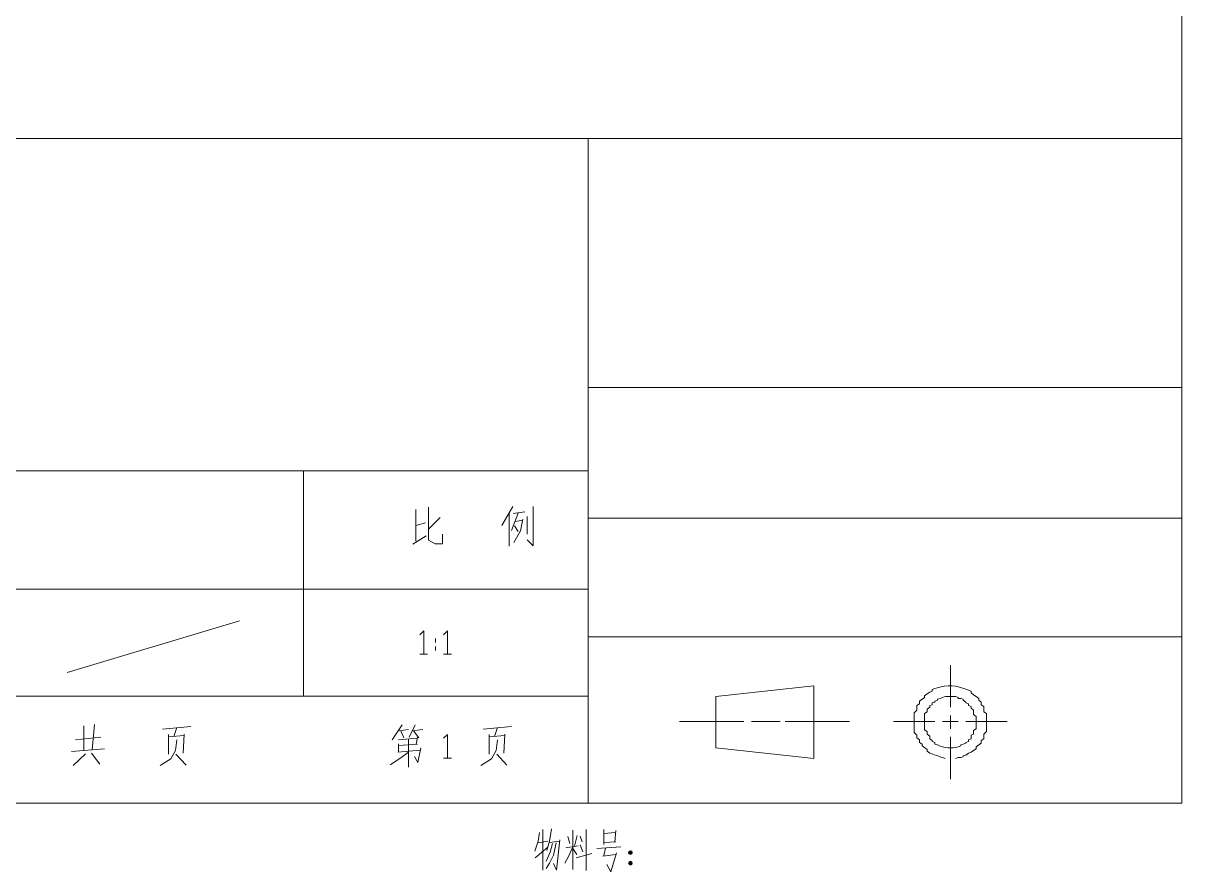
# Model space of a CAD drawing. Header units: centimetres. Extents: x -20.7 to 20.7, y -14.5 to 14.5.
# Drawn here: x 10.13 to 19.89, y -14.38 to -7.23 of the extents above; entities that cross this region are included whole.
import ezdxf

# ---------------------------------------------------------------- set-up
doc = ezdxf.new("R2010")
doc.units = ezdxf.units.CM
doc.header["$MEASUREMENT"] = 0
doc.layers.add('layer 1', color=7, linetype='Continuous')

msp = doc.modelspace()

# ---------------------------------------------------------------- linework, layer by layer
at = {"layer": 'layer 1', "lineweight": 9}
for points, knots in [([(19.88612, 13.89874), (19.88612, 13.89874), (-20.11465, 13.89874), (-20.11465, 13.89874), (-20.11465, 13.89874), (-20.11465, 13.89874), (-20.11465, -13.80208), (-20.11465, -13.80208)], [0, 0, 0, 0, 0.3333333, 0.3333333, 0.3333333, 0.3333333, 1, 1, 1, 1]), ([(13.54035, -11.30865), (13.54035, -11.30865), (13.54035, -11.58805), (13.54035, -11.58805), (13.54035, -11.58805), (13.54035, -11.58805), (13.5975, -11.61768), (13.5975, -11.61768), (13.5975, -11.61768), (13.5975, -11.61768), (13.65677, -11.61768), (13.65677, -11.61768), (13.65677, -11.61768), (13.65677, -11.61768), (13.65677, -11.53725), (13.65677, -11.53725)], [0, 0, 0, 0, 0.2, 0.2, 0.2, 0.2, 0.4, 0.4, 0.4, 0.4, 0.6, 0.6, 0.6, 0.6, 1, 1, 1, 1]), ([(14.423, -11.3023), (14.423, -11.3023), (14.423, -11.63461), (14.423, -11.63461), (14.423, -11.63461), (14.423, -11.63461), (14.3722, -11.58381), (14.3722, -11.58381)], [0, 0, 0, 0, 0.3333333, 0.3333333, 0.3333333, 0.3333333, 1, 1, 1, 1]), ([(14.26002, -11.6071), (14.26002, -11.6071), (14.31505, -11.50973), (14.31505, -11.50973), (14.31505, -11.50973), (14.31505, -11.50973), (14.33622, -11.41025), (14.33622, -11.41025)], [0, 0, 0, 0, 0.3333333, 0.3333333, 0.3333333, 0.3333333, 1, 1, 1, 1]), ([(13.46627, -12.38391), (13.46627, -12.38391), (13.50013, -12.35005), (13.50013, -12.35005), (13.50013, -12.35005), (13.50013, -12.35005), (13.50013, -12.54901), (13.50013, -12.54901)], [0, 0, 0, 0, 0.3333333, 0.3333333, 0.3333333, 0.3333333, 1, 1, 1, 1]), ([(13.66523, -12.38391), (13.66523, -12.38391), (13.6991, -12.35005), (13.6991, -12.35005), (13.6991, -12.35005), (13.6991, -12.35005), (13.6991, -12.54901), (13.6991, -12.54901)], [0, 0, 0, 0, 0.3333333, 0.3333333, 0.3333333, 0.3333333, 1, 1, 1, 1]), ([(16.7852, -12.81571), (16.7852, -12.81571), (15.9597, -12.90461), (15.9597, -12.90461), (15.9597, -12.90461), (15.9597, -12.90461), (15.9597, -13.33641), (15.9597, -13.33641), (15.9597, -13.33641), (15.9597, -13.33641), (16.7852, -13.42743), (16.7852, -13.42743), (16.7852, -13.42743), (16.7852, -13.42743), (16.7852, -12.81571), (16.7852, -12.81571)], [0, 0, 0, 0, 0.2, 0.2, 0.2, 0.2, 0.4, 0.4, 0.4, 0.4, 0.6, 0.6, 0.6, 0.6, 1, 1, 1, 1]), ([(17.71865, -12.89826), (17.71865, -12.89826), (17.73982, -12.88345), (17.73982, -12.88345), (17.73982, -12.88345), (17.73982, -12.88345), (17.7631, -12.86863), (17.7631, -12.86863), (17.7631, -12.86863), (17.7631, -12.86863), (17.78427, -12.86016), (17.78427, -12.86016), (17.78427, -12.86016), (17.78427, -12.86016), (17.78427, -12.84535), (17.78427, -12.84535), (17.78427, -12.84535), (17.78427, -12.84535), (17.80543, -12.83688), (17.80543, -12.83688), (17.80543, -12.83688), (17.92704, -12.80022), (17.97392, -12.80954), (18.08907, -12.8517), (18.08907, -12.8517), (18.08907, -12.8517), (18.11023, -12.86016), (18.11023, -12.86016), (18.11023, -12.86016), (18.11023, -12.86016), (18.11023, -12.87498), (18.11023, -12.87498), (18.11023, -12.87498), (18.11023, -12.87498), (18.1314, -12.8898), (18.1314, -12.8898), (18.1314, -12.8898), (18.1314, -12.8898), (18.15468, -12.90461), (18.15468, -12.90461), (18.15468, -12.90461), (18.15468, -12.90461), (18.17585, -12.92155), (18.17585, -12.92155), (18.17585, -12.92155), (18.17585, -12.92155), (18.17585, -12.93636), (18.17585, -12.93636), (18.17585, -12.93636), (18.17585, -12.93636), (18.19702, -12.95118), (18.19702, -12.95118), (18.19702, -12.95118), (18.19702, -12.95118), (18.19702, -12.97446), (18.19702, -12.97446), (18.19702, -12.97446), (18.19702, -12.97446), (18.21818, -12.98928), (18.21818, -12.98928), (18.21818, -12.98928), (18.21818, -12.98928), (18.21818, -13.03373), (18.21818, -13.03373), (18.21818, -13.03373), (18.21818, -13.03373), (18.24147, -13.04855), (18.24147, -13.04855), (18.24147, -13.04855), (18.24147, -13.04855), (18.24147, -13.20095), (18.24147, -13.20095), (18.24147, -13.20095), (18.24147, -13.20095), (18.21818, -13.22211), (18.21818, -13.22211), (18.21818, -13.22211), (18.21818, -13.22211), (18.21818, -13.26021), (18.21818, -13.26021), (18.21818, -13.26021), (18.21818, -13.26021), (18.19702, -13.27503), (18.19702, -13.27503), (18.19702, -13.27503), (18.19702, -13.27503), (18.19702, -13.29831), (18.19702, -13.29831), (18.19702, -13.29831), (18.19702, -13.29831), (18.15468, -13.32795), (18.15468, -13.32795), (18.15468, -13.32795), (18.15468, -13.32795), (18.15468, -13.34488), (18.15468, -13.34488), (18.15468, -13.34488), (18.15468, -13.34488), (18.1314, -13.3597), (18.1314, -13.3597), (18.1314, -13.3597), (18.1314, -13.3597), (18.11023, -13.37451), (18.11023, -13.37451), (18.11023, -13.37451), (18.11023, -13.37451), (18.08907, -13.38086), (18.08907, -13.38086), (18.08907, -13.38086), (18.08907, -13.38086), (18.06578, -13.3978), (18.06578, -13.3978), (18.06578, -13.3978), (18.06578, -13.3978), (18.04462, -13.40415), (18.04462, -13.40415), (18.04462, -13.40415), (18.04462, -13.40415), (18.04462, -13.41261), (18.04462, -13.41261), (18.04462, -13.41261), (18.04462, -13.41261), (18.02345, -13.41896), (18.02345, -13.41896), (18.02345, -13.41896), (18.02345, -13.41896), (18.00228, -13.41896), (18.00228, -13.41896), (18.00228, -13.41896), (18.00228, -13.41896), (17.979, -13.42743), (17.979, -13.42743)], [0, 0, 0, 0, 0.0294118, 0.0294118, 0.0294118, 0.0294118, 0.0588235, 0.0588235, 0.0588235, 0.0588235, 0.0882353, 0.0882353, 0.0882353, 0.0882353, 0.1176471, 0.1176471, 0.1176471, 0.1176471, 0.1470588, 0.1470588, 0.1470588, 0.1470588, 0.1764706, 0.1764706, 0.1764706, 0.1764706, 0.2058824, 0.2058824, 0.2058824, 0.2058824, 0.2352941, 0.2352941, 0.2352941, 0.2352941, 0.2647059, 0.2647059, 0.2647059, 0.2647059, 0.2941176, 0.2941176, 0.2941176, 0.2941176, 0.3235294, 0.3235294, 0.3235294, 0.3235294, 0.3529412, 0.3529412, 0.3529412, 0.3529412, 0.3823529, 0.3823529, 0.3823529, 0.3823529, 0.4117647, 0.4117647, 0.4117647, 0.4117647, 0.4411765, 0.4411765, 0.4411765, 0.4411765, 0.4705882, 0.4705882, 0.4705882, 0.4705882, 0.5, 0.5, 0.5, 0.5, 0.5294118, 0.5294118, 0.5294118, 0.5294118, 0.5588235, 0.5588235, 0.5588235, 0.5588235, 0.5882353, 0.5882353, 0.5882353, 0.5882353, 0.6176471, 0.6176471, 0.6176471, 0.6176471, 0.6470588, 0.6470588, 0.6470588, 0.6470588, 0.6764706, 0.6764706, 0.6764706, 0.6764706, 0.7058824, 0.7058824, 0.7058824, 0.7058824, 0.7352941, 0.7352941, 0.7352941, 0.7352941, 0.7647059, 0.7647059, 0.7647059, 0.7647059, 0.7941176, 0.7941176, 0.7941176, 0.7941176, 0.8235294, 0.8235294, 0.8235294, 0.8235294, 0.8529412, 0.8529412, 0.8529412, 0.8529412, 0.8823529, 0.8823529, 0.8823529, 0.8823529, 0.9117647, 0.9117647, 0.9117647, 0.9117647, 0.9411765, 0.9411765, 0.9411765, 0.9411765, 1, 1, 1, 1]), ([(17.89222, -13.42743), (17.89222, -13.42743), (17.87105, -13.41896), (17.87105, -13.41896), (17.87105, -13.41896), (17.83464, -13.40669), (17.79806, -13.39607), (17.7631, -13.38086), (17.7631, -13.38086), (17.7631, -13.38086), (17.73982, -13.36605), (17.73982, -13.36605), (17.73982, -13.36605), (17.73982, -13.36605), (17.73982, -13.35123), (17.73982, -13.35123), (17.73982, -13.35123), (17.73982, -13.35123), (17.69748, -13.3216), (17.69748, -13.3216), (17.69748, -13.3216), (17.69748, -13.3216), (17.69748, -13.30678), (17.69748, -13.30678), (17.69748, -13.30678), (17.69748, -13.30678), (17.67632, -13.29196), (17.67632, -13.29196), (17.67632, -13.29196), (17.67632, -13.29196), (17.67632, -13.26868), (17.67632, -13.26868), (17.67632, -13.26868), (17.67632, -13.26868), (17.65303, -13.25386), (17.65303, -13.25386), (17.65303, -13.25386), (17.65303, -13.25386), (17.65303, -13.23058), (17.65303, -13.23058), (17.65303, -13.23058), (17.65303, -13.23058), (17.63187, -13.2073), (17.63187, -13.2073), (17.63187, -13.2073), (17.63187, -13.2073), (17.63187, -13.0422), (17.63187, -13.0422), (17.63187, -13.0422), (17.63187, -13.0422), (17.65303, -13.01891), (17.65303, -13.01891), (17.65303, -13.01891), (17.65303, -13.01891), (17.65303, -12.98081), (17.65303, -12.98081), (17.65303, -12.98081), (17.65303, -12.98081), (17.67632, -12.966), (17.67632, -12.966), (17.67632, -12.966), (17.67632, -12.966), (17.67632, -12.94271), (17.67632, -12.94271), (17.67632, -12.94271), (17.67632, -12.94271), (17.71865, -12.91308), (17.71865, -12.91308), (17.71865, -12.91308), (17.71865, -12.91308), (17.71865, -12.89826), (17.71865, -12.89826)], [0, 0, 0, 0, 0.0526316, 0.0526316, 0.0526316, 0.0526316, 0.1052632, 0.1052632, 0.1052632, 0.1052632, 0.1578947, 0.1578947, 0.1578947, 0.1578947, 0.2105263, 0.2105263, 0.2105263, 0.2105263, 0.2631579, 0.2631579, 0.2631579, 0.2631579, 0.3157895, 0.3157895, 0.3157895, 0.3157895, 0.3684211, 0.3684211, 0.3684211, 0.3684211, 0.4210526, 0.4210526, 0.4210526, 0.4210526, 0.4736842, 0.4736842, 0.4736842, 0.4736842, 0.5263158, 0.5263158, 0.5263158, 0.5263158, 0.5789474, 0.5789474, 0.5789474, 0.5789474, 0.6315789, 0.6315789, 0.6315789, 0.6315789, 0.6842105, 0.6842105, 0.6842105, 0.6842105, 0.7368421, 0.7368421, 0.7368421, 0.7368421, 0.7894737, 0.7894737, 0.7894737, 0.7894737, 0.8421053, 0.8421053, 0.8421053, 0.8421053, 0.8947368, 0.8947368, 0.8947368, 0.8947368, 1, 1, 1, 1]), ([(17.82872, -12.9279), (17.82872, -12.9279), (17.82872, -12.93636), (17.82872, -12.93636), (17.82872, -12.93636), (17.82872, -12.93636), (17.80543, -12.94271), (17.80543, -12.94271), (17.80543, -12.94271), (17.80543, -12.94271), (17.80543, -12.95118), (17.80543, -12.95118), (17.80543, -12.95118), (17.80543, -12.95118), (17.78427, -12.95753), (17.78427, -12.95753), (17.78427, -12.95753), (17.78427, -12.95753), (17.78427, -12.97446), (17.78427, -12.97446), (17.78427, -12.97446), (17.78427, -12.97446), (17.7631, -12.98081), (17.7631, -12.98081), (17.7631, -12.98081), (17.7631, -12.98081), (17.7631, -12.99563), (17.7631, -12.99563), (17.7631, -12.99563), (17.7631, -12.99563), (17.73982, -13.01045), (17.73982, -13.01045), (17.73982, -13.01045), (17.73982, -13.01045), (17.73982, -13.03373), (17.73982, -13.03373), (17.73982, -13.03373), (17.73982, -13.03373), (17.71865, -13.04855), (17.71865, -13.04855), (17.71865, -13.04855), (17.71865, -13.04855), (17.71865, -13.06336), (17.71865, -13.06336), (17.71865, -13.06336), (17.71865, -13.09864), (17.71865, -13.13392), (17.71865, -13.1692), (17.71865, -13.1692), (17.71865, -13.1692), (17.71865, -13.18613), (17.71865, -13.18613), (17.71865, -13.18613), (17.71865, -13.18613), (17.73982, -13.20095), (17.73982, -13.20095), (17.73982, -13.20095), (17.73982, -13.20095), (17.73982, -13.22211), (17.73982, -13.22211), (17.73982, -13.22211), (17.73982, -13.22211), (17.7631, -13.23905), (17.7631, -13.23905), (17.7631, -13.23905), (17.7631, -13.23905), (17.7631, -13.26021), (17.7631, -13.26021), (17.7631, -13.26021), (17.7631, -13.26021), (17.78427, -13.27503), (17.78427, -13.27503), (17.78427, -13.27503), (17.78427, -13.27503), (17.78427, -13.2835), (17.78427, -13.2835), (17.78427, -13.2835), (17.78427, -13.2835), (17.80543, -13.29196), (17.80543, -13.29196), (17.80543, -13.29196), (17.80543, -13.29196), (17.80543, -13.30678), (17.80543, -13.30678), (17.80543, -13.30678), (17.80543, -13.30678), (17.82872, -13.31313), (17.82872, -13.31313), (17.82872, -13.31313), (17.88202, -13.33835), (17.94605, -13.34647), (18.00228, -13.32795), (18.00228, -13.32795), (18.00228, -13.32795), (18.02345, -13.3216), (18.02345, -13.3216), (18.02345, -13.3216), (18.02345, -13.3216), (18.02345, -13.31313), (18.02345, -13.31313), (18.02345, -13.31313), (18.02345, -13.31313), (18.04462, -13.30678), (18.04462, -13.30678), (18.04462, -13.30678), (18.04462, -13.30678), (18.06578, -13.29831), (18.06578, -13.29831), (18.06578, -13.29831), (18.06578, -13.29831), (18.06578, -13.29196), (18.06578, -13.29196), (18.06578, -13.29196), (18.06578, -13.29196), (18.08907, -13.2835), (18.08907, -13.2835), (18.08907, -13.2835), (18.08907, -13.2835), (18.08907, -13.26868), (18.08907, -13.26868), (18.08907, -13.26868), (18.08907, -13.26868), (18.11023, -13.26021), (18.11023, -13.26021), (18.11023, -13.26021), (18.11023, -13.26021), (18.11023, -13.23058), (18.11023, -13.23058), (18.11023, -13.23058), (18.11023, -13.23058), (18.1314, -13.22211), (18.1314, -13.22211), (18.1314, -13.22211), (18.1314, -13.22211), (18.1314, -13.19248), (18.1314, -13.19248), (18.1314, -13.19248), (18.1314, -13.19248), (18.15468, -13.17766), (18.15468, -13.17766), (18.15468, -13.17766), (18.15468, -13.17766), (18.15468, -13.16285), (18.15468, -13.16285), (18.15468, -13.16285), (18.15468, -13.13745), (18.15468, -13.11205), (18.15468, -13.08665), (18.15468, -13.08665), (18.15468, -13.08665), (18.15468, -13.07183), (18.15468, -13.07183), (18.15468, -13.07183), (18.15468, -13.07183), (18.1314, -13.05701), (18.1314, -13.05701), (18.1314, -13.05701), (18.1314, -13.05701), (18.1314, -13.01891), (18.1314, -13.01891), (18.1314, -13.01891), (18.1314, -13.01891), (18.11023, -13.0041), (18.11023, -13.0041), (18.11023, -13.0041), (18.11023, -13.0041), (18.11023, -12.98928), (18.11023, -12.98928), (18.11023, -12.98928), (18.11023, -12.98928), (18.08907, -12.98081), (18.08907, -12.98081), (18.08907, -12.98081), (18.08907, -12.98081), (18.08907, -12.966), (18.08907, -12.966), (18.08907, -12.966), (18.08907, -12.966), (18.06578, -12.95753), (18.06578, -12.95753), (18.06578, -12.95753), (18.06578, -12.95753), (18.06578, -12.95118), (18.06578, -12.95118), (18.06578, -12.95118), (18.06578, -12.95118), (18.04462, -12.93636), (18.04462, -12.93636), (18.04462, -12.93636), (18.04462, -12.93636), (18.04462, -12.9279), (18.04462, -12.9279), (18.04462, -12.9279), (18.04462, -12.9279), (18.02345, -12.92155), (18.02345, -12.92155), (18.02345, -12.92155), (18.02345, -12.92155), (18.00228, -12.92155), (18.00228, -12.92155), (18.00228, -12.92155), (18.00228, -12.92155), (18.00228, -12.91308), (18.00228, -12.91308), (18.00228, -12.91308), (18.00228, -12.91308), (17.979, -12.90461), (17.979, -12.90461), (17.979, -12.90461), (17.91663, -12.90803), (17.90679, -12.89336), (17.84988, -12.92155), (17.84988, -12.92155), (17.84988, -12.92155), (17.82872, -12.9279), (17.82872, -12.9279)], [0, 0, 0, 0, 0.0181818, 0.0181818, 0.0181818, 0.0181818, 0.0363636, 0.0363636, 0.0363636, 0.0363636, 0.0545455, 0.0545455, 0.0545455, 0.0545455, 0.0727273, 0.0727273, 0.0727273, 0.0727273, 0.0909091, 0.0909091, 0.0909091, 0.0909091, 0.1090909, 0.1090909, 0.1090909, 0.1090909, 0.1272727, 0.1272727, 0.1272727, 0.1272727, 0.1454545, 0.1454545, 0.1454545, 0.1454545, 0.1636364, 0.1636364, 0.1636364, 0.1636364, 0.1818182, 0.1818182, 0.1818182, 0.1818182, 0.2, 0.2, 0.2, 0.2, 0.2181818, 0.2181818, 0.2181818, 0.2181818, 0.2363636, 0.2363636, 0.2363636, 0.2363636, 0.2545455, 0.2545455, 0.2545455, 0.2545455, 0.2727273, 0.2727273, 0.2727273, 0.2727273, 0.2909091, 0.2909091, 0.2909091, 0.2909091, 0.3090909, 0.3090909, 0.3090909, 0.3090909, 0.3272727, 0.3272727, 0.3272727, 0.3272727, 0.3454545, 0.3454545, 0.3454545, 0.3454545, 0.3636364, 0.3636364, 0.3636364, 0.3636364, 0.3818182, 0.3818182, 0.3818182, 0.3818182, 0.4, 0.4, 0.4, 0.4, 0.4181818, 0.4181818, 0.4181818, 0.4181818, 0.4363636, 0.4363636, 0.4363636, 0.4363636, 0.4545455, 0.4545455, 0.4545455, 0.4545455, 0.4727273, 0.4727273, 0.4727273, 0.4727273, 0.4909091, 0.4909091, 0.4909091, 0.4909091, 0.5090909, 0.5090909, 0.5090909, 0.5090909, 0.5272727, 0.5272727, 0.5272727, 0.5272727, 0.5454545, 0.5454545, 0.5454545, 0.5454545, 0.5636364, 0.5636364, 0.5636364, 0.5636364, 0.5818182, 0.5818182, 0.5818182, 0.5818182, 0.6, 0.6, 0.6, 0.6, 0.6181818, 0.6181818, 0.6181818, 0.6181818, 0.6363636, 0.6363636, 0.6363636, 0.6363636, 0.6545455, 0.6545455, 0.6545455, 0.6545455, 0.6727273, 0.6727273, 0.6727273, 0.6727273, 0.6909091, 0.6909091, 0.6909091, 0.6909091, 0.7090909, 0.7090909, 0.7090909, 0.7090909, 0.7272727, 0.7272727, 0.7272727, 0.7272727, 0.7454545, 0.7454545, 0.7454545, 0.7454545, 0.7636364, 0.7636364, 0.7636364, 0.7636364, 0.7818182, 0.7818182, 0.7818182, 0.7818182, 0.8, 0.8, 0.8, 0.8, 0.8181818, 0.8181818, 0.8181818, 0.8181818, 0.8363636, 0.8363636, 0.8363636, 0.8363636, 0.8545455, 0.8545455, 0.8545455, 0.8545455, 0.8727273, 0.8727273, 0.8727273, 0.8727273, 0.8909091, 0.8909091, 0.8909091, 0.8909091, 0.9090909, 0.9090909, 0.9090909, 0.9090909, 0.9272727, 0.9272727, 0.9272727, 0.9272727, 0.9454545, 0.9454545, 0.9454545, 0.9454545, 0.9636364, 0.9636364, 0.9636364, 0.9636364, 1, 1, 1, 1]), ([(13.66523, -13.25598), (13.66523, -13.25598), (13.6991, -13.22423), (13.6991, -13.22423), (13.6991, -13.22423), (13.6991, -13.22423), (13.6991, -13.4232), (13.6991, -13.4232)], [0, 0, 0, 0, 0.3333333, 0.3333333, 0.3333333, 0.3333333, 1, 1, 1, 1]), ([(11.40887, -13.3597), (11.40887, -13.3597), (11.36865, -13.42955), (11.36865, -13.42955), (11.36865, -13.42955), (11.36865, -13.42955), (11.27975, -13.4867), (11.27975, -13.4867)], [0, 0, 0, 0, 0.3333333, 0.3333333, 0.3333333, 0.3333333, 1, 1, 1, 1]), ([(13.47685, -13.33641), (13.47685, -13.33641), (13.45145, -13.4613), (13.45145, -13.4613), (13.45145, -13.4613), (13.45145, -13.4613), (13.42182, -13.4105), (13.42182, -13.4105)], [0, 0, 0, 0, 0.3333333, 0.3333333, 0.3333333, 0.3333333, 1, 1, 1, 1]), ([(14.10973, -13.3597), (14.10973, -13.3597), (14.06952, -13.42955), (14.06952, -13.42955), (14.06952, -13.42955), (14.06952, -13.42955), (13.98062, -13.4867), (13.98062, -13.4867)], [0, 0, 0, 0, 0.3333333, 0.3333333, 0.3333333, 0.3333333, 1, 1, 1, 1]), ([(13.37313, -13.3724), (13.37313, -13.3724), (13.30752, -13.42108), (13.30752, -13.42108), (13.30752, -13.42108), (13.30752, -13.42108), (13.21862, -13.48035), (13.21862, -13.48035)], [0, 0, 0, 0, 0.3333333, 0.3333333, 0.3333333, 0.3333333, 1, 1, 1, 1]), ([(14.47592, -14.04973), (14.47592, -14.04973), (14.46322, -14.12381), (14.46322, -14.12381), (14.46322, -14.12381), (14.46322, -14.12381), (14.4357, -14.20848), (14.4357, -14.20848)], [0, 0, 0, 0, 0.3333333, 0.3333333, 0.3333333, 0.3333333, 1, 1, 1, 1]), ([(14.57752, -14.0201), (14.57752, -14.0201), (14.56058, -14.12381), (14.56058, -14.12381), (14.56058, -14.12381), (14.56058, -14.12381), (14.5373, -14.20213), (14.5373, -14.20213)], [0, 0, 0, 0, 0.3333333, 0.3333333, 0.3333333, 0.3333333, 1, 1, 1, 1]), ([(14.53095, -14.29315), (14.53095, -14.29315), (14.56482, -14.21695), (14.56482, -14.21695), (14.56482, -14.21695), (14.56482, -14.21695), (14.58598, -14.14286), (14.58598, -14.14286)], [0, 0, 0, 0, 0.3333333, 0.3333333, 0.3333333, 0.3333333, 1, 1, 1, 1]), ([(14.64737, -14.11323), (14.64737, -14.11323), (14.61985, -14.36723), (14.61985, -14.36723), (14.61985, -14.36723), (14.61985, -14.36723), (14.59233, -14.3122), (14.59233, -14.3122)], [0, 0, 0, 0, 0.3333333, 0.3333333, 0.3333333, 0.3333333, 1, 1, 1, 1]), ([(14.59233, -14.24023), (14.59233, -14.24023), (14.56058, -14.31008), (14.56058, -14.31008), (14.56058, -14.31008), (14.56058, -14.31008), (14.53095, -14.35453), (14.53095, -14.35453)], [0, 0, 0, 0, 0.3333333, 0.3333333, 0.3333333, 0.3333333, 1, 1, 1, 1]), ([(14.75743, -14.17038), (14.75743, -14.17038), (14.72357, -14.24658), (14.72357, -14.24658), (14.72357, -14.24658), (14.72357, -14.24658), (14.68758, -14.31008), (14.68758, -14.31008)], [0, 0, 0, 0, 0.3333333, 0.3333333, 0.3333333, 0.3333333, 1, 1, 1, 1]), ([(15.12362, -14.2233), (15.12362, -14.2233), (15.07705, -14.38205), (15.07705, -14.38205), (15.07705, -14.38205), (15.07705, -14.38205), (15.04107, -14.32066), (15.04107, -14.32066)], [0, 0, 0, 0, 0.3333333, 0.3333333, 0.3333333, 0.3333333, 1, 1, 1, 1]), ([(15.25697, -14.22118), (15.25697, -14.22118), (15.25273, -14.20848), (15.25273, -14.20848), (15.25273, -14.20848), (15.25273, -14.20848), (15.24215, -14.20425), (15.24215, -14.20425), (15.24215, -14.20425), (15.24215, -14.20425), (15.22945, -14.20848), (15.22945, -14.20848), (15.22945, -14.20848), (15.22945, -14.20848), (15.22522, -14.22118), (15.22522, -14.22118)], [0, 0, 0, 0, 0.2, 0.2, 0.2, 0.2, 0.4, 0.4, 0.4, 0.4, 0.6, 0.6, 0.6, 0.6, 1, 1, 1, 1]), ([(15.22522, -14.22118), (15.22522, -14.22118), (15.22945, -14.23176), (15.22945, -14.23176), (15.22945, -14.23176), (15.22945, -14.23176), (15.24215, -14.236), (15.24215, -14.236), (15.24215, -14.236), (15.24215, -14.236), (15.25273, -14.23176), (15.25273, -14.23176), (15.25273, -14.23176), (15.25273, -14.23176), (15.25697, -14.22118), (15.25697, -14.22118)], [0, 0, 0, 0, 0.2, 0.2, 0.2, 0.2, 0.4, 0.4, 0.4, 0.4, 0.6, 0.6, 0.6, 0.6, 1, 1, 1, 1]), ([(15.25273, -14.22118), (15.25273, -14.22118), (15.2485, -14.21271), (15.2485, -14.21271), (15.2485, -14.21271), (15.2485, -14.21271), (15.24215, -14.20848), (15.24215, -14.20848), (15.24215, -14.20848), (15.24215, -14.20848), (15.23368, -14.21271), (15.23368, -14.21271), (15.23368, -14.21271), (15.23368, -14.21271), (15.22945, -14.22118), (15.22945, -14.22118)], [0, 0, 0, 0, 0.2, 0.2, 0.2, 0.2, 0.4, 0.4, 0.4, 0.4, 0.6, 0.6, 0.6, 0.6, 1, 1, 1, 1]), ([(15.22945, -14.22118), (15.22945, -14.22118), (15.23368, -14.22753), (15.23368, -14.22753), (15.23368, -14.22753), (15.23368, -14.22753), (15.24215, -14.23176), (15.24215, -14.23176), (15.24215, -14.23176), (15.24215, -14.23176), (15.2485, -14.22753), (15.2485, -14.22753), (15.2485, -14.22753), (15.2485, -14.22753), (15.25273, -14.22118), (15.25273, -14.22118)], [0, 0, 0, 0, 0.2, 0.2, 0.2, 0.2, 0.4, 0.4, 0.4, 0.4, 0.6, 0.6, 0.6, 0.6, 1, 1, 1, 1]), ([(15.2485, -14.22118), (15.2485, -14.22118), (15.24638, -14.21483), (15.24638, -14.21483), (15.24638, -14.21483), (15.24638, -14.21483), (15.24215, -14.21271), (15.24215, -14.21271), (15.24215, -14.21271), (15.24215, -14.21271), (15.2358, -14.21483), (15.2358, -14.21483), (15.2358, -14.21483), (15.2358, -14.21483), (15.23368, -14.22118), (15.23368, -14.22118), (15.23368, -14.22118), (15.23368, -14.22118), (15.2358, -14.22541), (15.2358, -14.22541), (15.2358, -14.22541), (15.2358, -14.22541), (15.24215, -14.22753), (15.24215, -14.22753), (15.24215, -14.22753), (15.24215, -14.22753), (15.24638, -14.22541), (15.24638, -14.22541), (15.24638, -14.22541), (15.24638, -14.22541), (15.2485, -14.22118), (15.2485, -14.22118)], [0, 0, 0, 0, 0.1111111, 0.1111111, 0.1111111, 0.1111111, 0.2222222, 0.2222222, 0.2222222, 0.2222222, 0.3333333, 0.3333333, 0.3333333, 0.3333333, 0.4444444, 0.4444444, 0.4444444, 0.4444444, 0.5555556, 0.5555556, 0.5555556, 0.5555556, 0.6666667, 0.6666667, 0.6666667, 0.6666667, 0.7777778, 0.7777778, 0.7777778, 0.7777778, 1, 1, 1, 1]), ([(15.24427, -14.22118), (15.24427, -14.22118), (15.24427, -14.21695), (15.24427, -14.21695), (15.24427, -14.21695), (15.24427, -14.21695), (15.23792, -14.21695), (15.23792, -14.21695), (15.23792, -14.21695), (15.23792, -14.21695), (15.23792, -14.2233), (15.23792, -14.2233), (15.23792, -14.2233), (15.23792, -14.2233), (15.24427, -14.2233), (15.24427, -14.2233), (15.24427, -14.2233), (15.24427, -14.2233), (15.24427, -14.22118), (15.24427, -14.22118)], [0, 0, 0, 0, 0.1666667, 0.1666667, 0.1666667, 0.1666667, 0.3333333, 0.3333333, 0.3333333, 0.3333333, 0.5, 0.5, 0.5, 0.5, 0.6666667, 0.6666667, 0.6666667, 0.6666667, 1, 1, 1, 1]), ([(15.22522, -14.31008), (15.22522, -14.31008), (15.22945, -14.32066), (15.22945, -14.32066), (15.22945, -14.32066), (15.22945, -14.32066), (15.24215, -14.3249), (15.24215, -14.3249), (15.24215, -14.3249), (15.24215, -14.3249), (15.25273, -14.32066), (15.25273, -14.32066), (15.25273, -14.32066), (15.25273, -14.32066), (15.25697, -14.31008), (15.25697, -14.31008), (15.25697, -14.31008), (15.25697, -14.31008), (15.25273, -14.29738), (15.25273, -14.29738), (15.25273, -14.29738), (15.25273, -14.29738), (15.24215, -14.29315), (15.24215, -14.29315), (15.24215, -14.29315), (15.24215, -14.29315), (15.22945, -14.29738), (15.22945, -14.29738), (15.22945, -14.29738), (15.22945, -14.29738), (15.22522, -14.31008), (15.22522, -14.31008)], [0, 0, 0, 0, 0.1111111, 0.1111111, 0.1111111, 0.1111111, 0.2222222, 0.2222222, 0.2222222, 0.2222222, 0.3333333, 0.3333333, 0.3333333, 0.3333333, 0.4444444, 0.4444444, 0.4444444, 0.4444444, 0.5555556, 0.5555556, 0.5555556, 0.5555556, 0.6666667, 0.6666667, 0.6666667, 0.6666667, 0.7777778, 0.7777778, 0.7777778, 0.7777778, 1, 1, 1, 1]), ([(15.25273, -14.31008), (15.25273, -14.31008), (15.2485, -14.30161), (15.2485, -14.30161), (15.2485, -14.30161), (15.2485, -14.30161), (15.24215, -14.29738), (15.24215, -14.29738), (15.24215, -14.29738), (15.24215, -14.29738), (15.23368, -14.30161), (15.23368, -14.30161), (15.23368, -14.30161), (15.23368, -14.30161), (15.22945, -14.31008), (15.22945, -14.31008), (15.22945, -14.31008), (15.22945, -14.31008), (15.23368, -14.31643), (15.23368, -14.31643), (15.23368, -14.31643), (15.23368, -14.31643), (15.24215, -14.32066), (15.24215, -14.32066), (15.24215, -14.32066), (15.24215, -14.32066), (15.2485, -14.31643), (15.2485, -14.31643), (15.2485, -14.31643), (15.2485, -14.31643), (15.25273, -14.31008), (15.25273, -14.31008)], [0, 0, 0, 0, 0.1111111, 0.1111111, 0.1111111, 0.1111111, 0.2222222, 0.2222222, 0.2222222, 0.2222222, 0.3333333, 0.3333333, 0.3333333, 0.3333333, 0.4444444, 0.4444444, 0.4444444, 0.4444444, 0.5555556, 0.5555556, 0.5555556, 0.5555556, 0.6666667, 0.6666667, 0.6666667, 0.6666667, 0.7777778, 0.7777778, 0.7777778, 0.7777778, 1, 1, 1, 1]), ([(15.2485, -14.31008), (15.2485, -14.31008), (15.24638, -14.30373), (15.24638, -14.30373), (15.24638, -14.30373), (15.24638, -14.30373), (15.24215, -14.30161), (15.24215, -14.30161), (15.24215, -14.30161), (15.24215, -14.30161), (15.2358, -14.30373), (15.2358, -14.30373), (15.2358, -14.30373), (15.2358, -14.30373), (15.23368, -14.31008), (15.23368, -14.31008), (15.23368, -14.31008), (15.23368, -14.31008), (15.2358, -14.31431), (15.2358, -14.31431), (15.2358, -14.31431), (15.2358, -14.31431), (15.24215, -14.31643), (15.24215, -14.31643), (15.24215, -14.31643), (15.24215, -14.31643), (15.24638, -14.31431), (15.24638, -14.31431), (15.24638, -14.31431), (15.24638, -14.31431), (15.2485, -14.31008), (15.2485, -14.31008)], [0, 0, 0, 0, 0.1111111, 0.1111111, 0.1111111, 0.1111111, 0.2222222, 0.2222222, 0.2222222, 0.2222222, 0.3333333, 0.3333333, 0.3333333, 0.3333333, 0.4444444, 0.4444444, 0.4444444, 0.4444444, 0.5555556, 0.5555556, 0.5555556, 0.5555556, 0.6666667, 0.6666667, 0.6666667, 0.6666667, 0.7777778, 0.7777778, 0.7777778, 0.7777778, 1, 1, 1, 1]), ([(15.24427, -14.31008), (15.24427, -14.31008), (15.24427, -14.30585), (15.24427, -14.30585), (15.24427, -14.30585), (15.24427, -14.30585), (15.23792, -14.30585), (15.23792, -14.30585), (15.23792, -14.30585), (15.23792, -14.30585), (15.23792, -14.3122), (15.23792, -14.3122), (15.23792, -14.3122), (15.23792, -14.3122), (15.24427, -14.3122), (15.24427, -14.3122), (15.24427, -14.3122), (15.24427, -14.3122), (15.24427, -14.31008), (15.24427, -14.31008)], [0, 0, 0, 0, 0.1666667, 0.1666667, 0.1666667, 0.1666667, 0.3333333, 0.3333333, 0.3333333, 0.3333333, 0.5, 0.5, 0.5, 0.5, 0.6666667, 0.6666667, 0.6666667, 0.6666667, 1, 1, 1, 1])]:
    msp.add_open_spline(points, degree=3, knots=knots, dxfattribs=at)
for points in [[(19.88612, -13.80208), (19.88612, -13.80208), (19.88612, 13.89874), (19.88612, 13.89874)], [(8.7461, -8.20138), (8.7461, -8.20138), (19.88612, -8.20138), (19.88612, -8.20138)], [(14.88655, -8.20138), (14.88655, -8.20138), (14.88655, -13.80208), (14.88655, -13.80208)], [(14.88655, -10.30111), (14.88655, -10.30111), (19.88612, -10.30111), (19.88612, -10.30111)], [(2.28603, -11.00173), (2.28603, -11.00173), (14.88655, -11.00173), (14.88655, -11.00173)], [(12.48625, -11.00173), (12.48625, -11.00173), (12.48625, -12.0008), (12.48625, -12.0008)], [(14.24943, -11.3023), (14.24943, -11.3023), (14.15842, -11.46316), (14.15842, -11.46316)], [(13.4324, -11.32981), (13.4324, -11.32981), (13.4324, -11.5944), (13.4324, -11.5944)], [(13.54035, -11.49491), (13.54035, -11.49491), (13.63772, -11.39755), (13.63772, -11.39755)], [(14.2198, -11.36368), (14.2198, -11.36368), (14.2198, -11.63673), (14.2198, -11.63673)], [(14.296, -11.35945), (14.296, -11.35945), (14.23885, -11.5055), (14.23885, -11.5055)], [(14.25367, -11.36368), (14.25367, -11.36368), (14.35103, -11.34886), (14.35103, -11.34886)], [(14.27483, -11.4293), (14.27483, -11.4293), (14.33198, -11.41871), (14.33198, -11.41871)], [(14.3722, -11.53725), (14.3722, -11.53725), (14.3722, -11.38696), (14.3722, -11.38696)], [(14.88655, -11.40178), (14.88655, -11.40178), (19.88612, -11.40178), (19.88612, -11.40178)], [(13.4324, -11.46316), (13.4324, -11.46316), (13.51495, -11.43988), (13.51495, -11.43988)], [(14.26425, -11.4674), (14.26425, -11.4674), (14.296, -11.51396), (14.296, -11.51396)], [(13.407, -11.62191), (13.407, -11.62191), (13.51918, -11.55206), (13.51918, -11.55206)], [(9.88487, -12.0008), (9.88487, -12.0008), (14.88655, -12.0008), (14.88655, -12.0008)], [(12.48625, -12.0008), (12.48625, -12.0008), (12.48625, -12.9025), (12.48625, -12.9025)], [(10.49658, -12.70353), (10.49658, -12.70353), (11.94862, -12.2675), (11.94862, -12.2675)], [(13.59962, -12.41566), (13.59962, -12.41566), (13.59962, -12.44953), (13.59962, -12.44953)], [(13.59962, -12.4834), (13.59962, -12.4834), (13.59962, -12.51726), (13.59962, -12.51726)], [(14.88655, -12.40085), (14.88655, -12.40085), (19.88612, -12.40085), (19.88612, -12.40085)], [(13.46627, -12.54901), (13.46627, -12.54901), (13.53188, -12.54901), (13.53188, -12.54901)], [(13.66523, -12.54901), (13.66523, -12.54901), (13.73297, -12.54901), (13.73297, -12.54901)], [(17.93667, -12.99563), (17.93667, -12.99563), (17.93667, -12.64003), (17.93667, -12.64003)], [(9.88487, -12.9025), (9.88487, -12.9025), (14.88655, -12.9025), (14.88655, -12.9025)], [(17.93667, -13.17766), (17.93667, -13.17766), (17.93667, -13.06336), (17.93667, -13.06336)], [(10.63628, -13.35546), (10.63628, -13.35546), (10.63628, -13.15226), (10.63628, -13.15226)], [(10.7273, -13.13956), (10.7273, -13.13956), (10.70613, -13.35335), (10.70613, -13.35335)], [(11.2988, -13.17978), (11.2988, -13.17978), (11.53798, -13.1565), (11.53798, -13.1565)], [(11.41945, -13.16708), (11.41945, -13.16708), (11.39405, -13.24116), (11.39405, -13.24116)], [(13.23343, -13.2708), (13.23343, -13.2708), (13.3181, -13.1438), (13.3181, -13.1438)], [(13.37737, -13.24751), (13.37737, -13.24751), (13.42817, -13.1438), (13.42817, -13.1438)], [(13.99967, -13.17978), (13.99967, -13.17978), (14.23885, -13.1565), (14.23885, -13.1565)], [(14.12032, -13.16708), (14.12032, -13.16708), (14.09492, -13.24116), (14.09492, -13.24116)], [(15.6549, -13.11628), (15.6549, -13.11628), (16.19677, -13.11628), (16.19677, -13.11628)], [(16.26238, -13.11628), (16.26238, -13.11628), (16.50157, -13.11628), (16.50157, -13.11628)], [(17.08788, -13.11628), (17.08788, -13.11628), (16.54602, -13.11628), (16.54602, -13.11628)], [(17.4583, -13.11628), (17.4583, -13.11628), (17.80543, -13.11628), (17.80543, -13.11628)], [(17.87105, -13.11628), (17.87105, -13.11628), (18.00228, -13.11628), (18.00228, -13.11628)], [(18.06578, -13.11628), (18.06578, -13.11628), (18.41503, -13.11628), (18.41503, -13.11628)], [(10.56643, -13.26868), (10.56643, -13.26868), (10.78022, -13.24751), (10.78022, -13.24751)], [(11.3496, -13.22423), (11.3496, -13.22423), (11.3496, -13.39145), (11.3496, -13.39145)], [(11.3496, -13.2454), (11.3496, -13.2454), (11.48295, -13.2327), (11.48295, -13.2327)], [(11.41945, -13.2708), (11.41945, -13.2708), (11.40887, -13.3597), (11.40887, -13.3597)], [(11.48295, -13.22211), (11.48295, -13.22211), (11.47448, -13.38298), (11.47448, -13.38298)], [(13.28847, -13.1946), (13.28847, -13.1946), (13.37313, -13.1819), (13.37313, -13.1819)], [(13.28847, -13.26868), (13.28847, -13.26868), (13.44298, -13.25598), (13.44298, -13.25598)], [(13.33292, -13.25175), (13.33292, -13.25175), (13.30752, -13.1946), (13.30752, -13.1946)], [(13.37313, -13.26445), (13.37313, -13.26445), (13.37313, -13.4994), (13.37313, -13.4994)], [(13.40277, -13.1946), (13.40277, -13.1946), (13.49167, -13.1819), (13.49167, -13.1819)], [(13.41335, -13.1946), (13.41335, -13.1946), (13.4578, -13.25175), (13.4578, -13.25175)], [(13.43663, -13.30678), (13.43663, -13.30678), (13.44722, -13.24751), (13.44722, -13.24751)], [(14.05047, -13.22423), (14.05047, -13.22423), (14.05047, -13.39145), (14.05047, -13.39145)], [(14.05047, -13.2454), (14.05047, -13.2454), (14.18382, -13.2327), (14.18382, -13.2327)], [(14.12032, -13.2708), (14.12032, -13.2708), (14.10973, -13.3597), (14.10973, -13.3597)], [(14.18382, -13.22211), (14.18382, -13.22211), (14.17535, -13.38298), (14.17535, -13.38298)], [(17.93667, -13.601), (17.93667, -13.601), (17.93667, -13.2454), (17.93667, -13.2454)], [(10.81197, -13.34488), (10.81197, -13.34488), (10.53257, -13.36816), (10.53257, -13.36816)], [(13.28212, -13.3724), (13.28212, -13.3724), (13.47262, -13.35546), (13.47262, -13.35546)], [(13.28847, -13.30255), (13.28847, -13.30255), (13.28847, -13.3724), (13.28847, -13.3724)], [(13.44722, -13.30678), (13.44722, -13.30678), (13.28847, -13.31736), (13.28847, -13.31736)], [(10.6511, -13.38721), (10.6511, -13.38721), (10.54738, -13.4867), (10.54738, -13.4867)], [(10.77175, -13.47611), (10.77175, -13.47611), (10.7019, -13.38298), (10.7019, -13.38298)], [(11.4131, -13.39145), (11.4131, -13.39145), (11.49777, -13.48458), (11.49777, -13.48458)], [(13.66523, -13.4232), (13.66523, -13.4232), (13.73297, -13.4232), (13.73297, -13.4232)], [(14.11608, -13.39145), (14.11608, -13.39145), (14.20075, -13.48458), (14.20075, -13.48458)], [(-20.11465, -13.80208), (-20.11465, -13.80208), (19.88612, -13.80208), (19.88612, -13.80208)], [(14.50343, -14.02433), (14.50343, -14.02433), (14.50343, -14.36723), (14.50343, -14.36723)], [(14.75743, -14.03068), (14.75743, -14.03068), (14.75743, -14.363), (14.75743, -14.363)], [(14.8675, -14.37146), (14.8675, -14.37146), (14.8675, -14.02645), (14.8675, -14.02645)], [(15.01778, -14.02645), (15.01778, -14.02645), (15.01778, -14.15133), (15.01778, -14.15133)], [(15.01778, -14.0582), (15.01778, -14.0582), (15.11515, -14.04973), (15.11515, -14.04973)], [(15.11938, -14.03491), (15.11938, -14.03491), (15.11092, -14.12805), (15.11092, -14.12805)], [(14.46322, -14.13863), (14.46322, -14.13863), (14.54577, -14.12381), (14.54577, -14.12381)], [(14.56058, -14.1344), (14.56058, -14.1344), (14.64313, -14.12381), (14.64313, -14.12381)], [(14.61562, -14.13863), (14.61562, -14.13863), (14.59233, -14.24023), (14.59233, -14.24023)], [(14.7151, -14.08571), (14.7151, -14.08571), (14.72992, -14.14286), (14.72992, -14.14286)], [(14.79342, -14.07725), (14.79342, -14.07725), (14.77013, -14.16615), (14.77013, -14.16615)], [(14.8167, -14.08148), (14.8167, -14.08148), (14.83575, -14.12805), (14.83575, -14.12805)], [(15.11938, -14.12805), (15.11938, -14.12805), (15.01778, -14.1344), (15.01778, -14.1344)], [(14.43993, -14.26351), (14.43993, -14.26351), (14.54577, -14.17461), (14.54577, -14.17461)], [(14.69605, -14.17885), (14.69605, -14.17885), (14.80188, -14.16191), (14.80188, -14.16191)], [(14.75743, -14.1852), (14.75743, -14.1852), (14.78918, -14.236), (14.78918, -14.236)], [(14.78495, -14.26351), (14.78495, -14.26351), (14.91618, -14.22753), (14.91618, -14.22753)], [(14.8167, -14.15556), (14.8167, -14.15556), (14.83998, -14.21271), (14.83998, -14.21271)], [(14.95852, -14.1852), (14.95852, -14.1852), (15.16172, -14.17038), (15.16172, -14.17038)], [(15.11938, -14.236), (15.11938, -14.236), (15.00932, -14.25081), (15.00932, -14.25081)], [(15.0326, -14.18096), (15.0326, -14.18096), (15.01778, -14.24658), (15.01778, -14.24658)]]:
    msp.add_open_spline(points, degree=3, dxfattribs=at)

doc.saveas('drawing.dxf')
